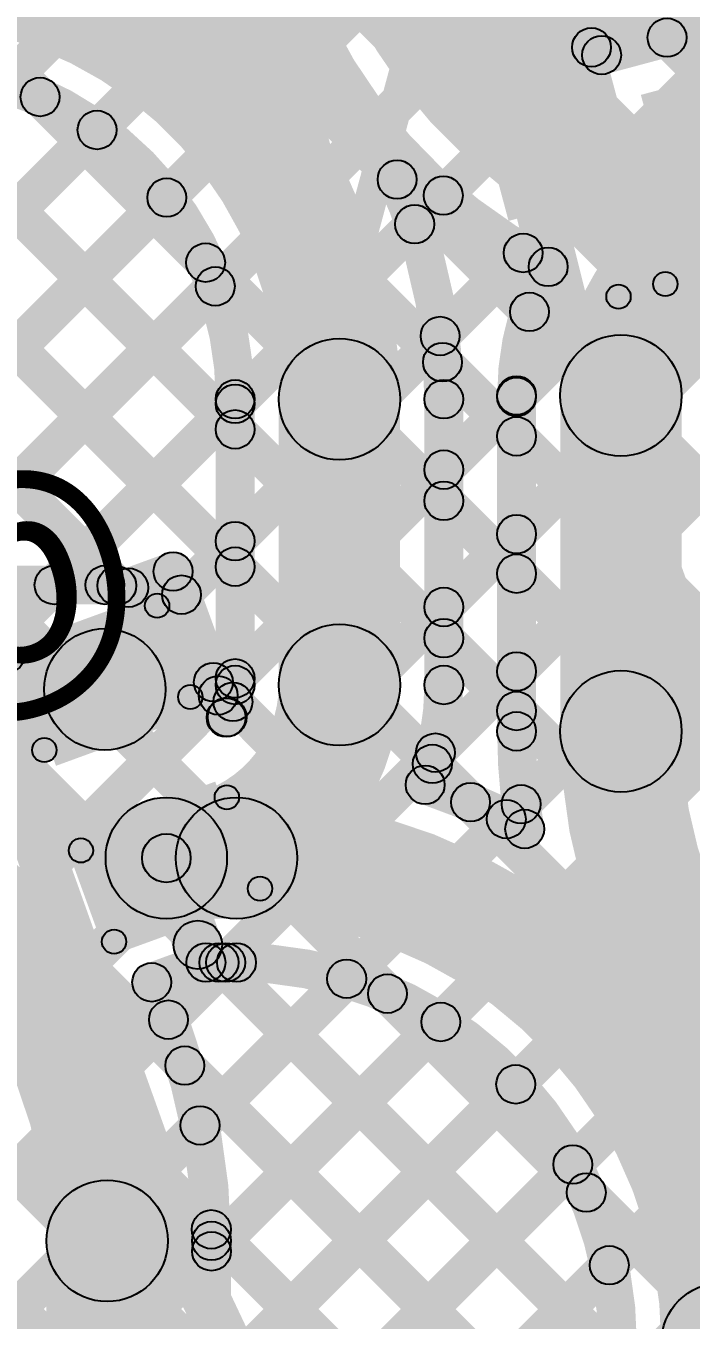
# Model space of a CAD drawing. Header units: millimetres. Extents: x -2.17 to 2.17, y -2.17 to 2.17.
# Drawn here: x -1.5506 to -1.4135, y -0.6432 to -0.3766 of the extents above; entities that cross this region are included whole.
import ezdxf

# ---------------------------------------------------------------- set-up
doc = ezdxf.new("R2010")
doc.units = ezdxf.units.MM
doc.header["$MEASUREMENT"] = 0
for name, color, linetype in [('BottomLayer', 5, 'Continuous'), ('BottomOverlay', 54, 'Continuous'), ('Mechanical2', 216, 'Continuous'), ('TopLayer', 1, 'Continuous'), ('TopOverlay', 2, 'Continuous'), ('TopPaste', 8, 'Continuous'), ('TopSolder', 216, 'Continuous')]:
    doc.layers.add(name, color=color, linetype=linetype)

# ---------------------------------------------------------------- blocks, each defined once
blk = doc.blocks.new('WS2812B_M____177')
at = {"layer": 'TopLayer'}
for points in [[(-0.09409, 0.05079), (-0.03504, 0.05079), (-0.03504, 0.01142), (-0.09409, 0.01142)], [(0.03504, 0.05079), (0.09409, 0.05079), (0.09409, 0.01142), (0.03504, 0.01142)], [(-0.09409, -0.01142), (-0.03504, -0.01142), (-0.03504, -0.05079), (-0.09409, -0.05079)], [(0.03504, -0.01142), (0.09409, -0.01142), (0.09409, -0.05079), (0.03504, -0.05079)]]:
    blk.add_hatch(color=1, dxfattribs=at).paths.add_polyline_path(points)
at = {"layer": 'TopOverlay'}
h = blk.add_hatch(color=2, dxfattribs=at)
edge = h.paths.add_edge_path()
edge.add_arc((-0.07, 0.07), 0.0025, 0, 360)
h = blk.add_hatch(color=2, dxfattribs=at)
edge = h.paths.add_edge_path()
edge.add_arc((-0.07, 0.07), 0.0025, 0, 360)
for points in [[(-0.07, 0.0675), (-0.07, 0.0725), (0.07, 0.0725), (0.07, 0.0675)], [(-0.0675, 0.06), (-0.0725, 0.06), (-0.0725, 0.07), (-0.0675, 0.07)], [(0.0725, 0.06), (0.0675, 0.06), (0.0675, 0.07), (0.0725, 0.07)], [(-0.0675, -0.07), (-0.0725, -0.07), (-0.0725, -0.06), (-0.0675, -0.06)], [(0.0725, -0.07), (0.0675, -0.07), (0.0675, -0.06), (0.0725, -0.06)], [(-0.07, -0.0725), (-0.07, -0.0675), (0.07, -0.0675), (0.07, -0.0725)]]:
    blk.add_hatch(color=2, dxfattribs=at).paths.add_polyline_path(points)
h = blk.add_hatch(color=2, dxfattribs=at)
edge = h.paths.add_edge_path()
edge.add_arc((0.07, 0.07), 0.0025, 0, 360)
h = blk.add_hatch(color=2, dxfattribs=at)
edge = h.paths.add_edge_path()
edge.add_arc((0.07, 0.07), 0.0025, 0, 360)
h = blk.add_hatch(color=2, dxfattribs=at)
edge = h.paths.add_edge_path()
edge.add_arc((-0.091, 0.061), 0.0025, 0, 360)
h = blk.add_hatch(color=2, dxfattribs=at)
edge = h.paths.add_edge_path()
edge.add_arc((-0.085, 0.061), 0.0025, 0, 360)
h = blk.add_hatch(color=2, dxfattribs=at)
edge = h.paths.add_edge_path()
edge.add_arc((-0.07, 0.06), 0.0025, 0, 360)
h = blk.add_hatch(color=2, dxfattribs=at)
edge = h.paths.add_edge_path()
edge.add_arc((0.07, 0.06), 0.0025, 0, 360)
h = blk.add_hatch(color=2, dxfattribs=at)
edge = h.paths.add_edge_path()
edge.add_arc((-0.07, -0.06), 0.0025, 0, 360)
h = blk.add_hatch(color=2, dxfattribs=at)
edge = h.paths.add_edge_path()
edge.add_arc((0.07, -0.06), 0.0025, 0, 360)
h = blk.add_hatch(color=2, dxfattribs=at)
edge = h.paths.add_edge_path()
edge.add_arc((-0.07, -0.07), 0.0025, 0, 360)
h = blk.add_hatch(color=2, dxfattribs=at)
edge = h.paths.add_edge_path()
edge.add_arc((-0.07, -0.07), 0.0025, 0, 360)
h = blk.add_hatch(color=2, dxfattribs=at)
edge = h.paths.add_edge_path()
edge.add_arc((0.07, -0.07), 0.0025, 0, 360)
h = blk.add_hatch(color=2, dxfattribs=at)
edge = h.paths.add_edge_path()
edge.add_arc((0.07, -0.07), 0.0025, 0, 360)
at = {"layer": 'TopPaste'}
for points in [[(-0.09409, 0.05079), (-0.03504, 0.05079), (-0.03504, 0.01142), (-0.09409, 0.01142)], [(0.03504, 0.05079), (0.09409, 0.05079), (0.09409, 0.01142), (0.03504, 0.01142)], [(-0.09409, -0.01142), (-0.03504, -0.01142), (-0.03504, -0.05079), (-0.09409, -0.05079)], [(0.03504, -0.01142), (0.09409, -0.01142), (0.09409, -0.05079), (0.03504, -0.05079)]]:
    blk.add_hatch(color=8, dxfattribs=at).paths.add_polyline_path(points)
at = {"layer": 'TopSolder'}
for points in [[(-0.09809, 0.05479), (-0.03104, 0.05479), (-0.03104, 0.00742), (-0.09809, 0.00742)], [(0.03104, 0.05479), (0.09809, 0.05479), (0.09809, 0.00742), (0.03104, 0.00742)], [(-0.09809, -0.00742), (-0.03104, -0.00742), (-0.03104, -0.05479), (-0.09809, -0.05479)], [(0.03104, -0.00742), (0.09809, -0.00742), (0.09809, -0.05479), (0.03104, -0.05479)]]:
    blk.add_hatch(color=216, dxfattribs=at).paths.add_polyline_path(points)
at = {"layer": 'TopOverlay', "const_width": 0.005}
blk.add_lwpolyline([(-0.085, 0.061, 1), (-0.091, 0.061, 1)], format="xyb", close=True, dxfattribs=at)
at = {"layer": 'TopOverlay'}
for centre in [(-0.07, 0.07), (-0.07, 0.07), (0.07, 0.07), (0.07, 0.07), (-0.091, 0.061), (-0.085, 0.061), (-0.07, 0.06), (0.07, 0.06), (-0.07, -0.06), (0.07, -0.06), (-0.07, -0.07), (-0.07, -0.07), (0.07, -0.07), (0.07, -0.07)]:
    blk.add_circle(centre, 0.0025, dxfattribs=at)
blk = doc.blocks.new('WS2812B_M____178')
at = {"layer": 'TopLayer'}
for points in [[(-0.09409, 0.05079), (-0.03504, 0.05079), (-0.03504, 0.01142), (-0.09409, 0.01142)], [(0.03504, 0.05079), (0.09409, 0.05079), (0.09409, 0.01142), (0.03504, 0.01142)], [(-0.09409, -0.01142), (-0.03504, -0.01142), (-0.03504, -0.05079), (-0.09409, -0.05079)], [(0.03504, -0.01142), (0.09409, -0.01142), (0.09409, -0.05079), (0.03504, -0.05079)]]:
    blk.add_hatch(color=1, dxfattribs=at).paths.add_polyline_path(points)
at = {"layer": 'TopOverlay'}
h = blk.add_hatch(color=2, dxfattribs=at)
edge = h.paths.add_edge_path()
edge.add_arc((-0.07, 0.07), 0.0025, 0, 360)
h = blk.add_hatch(color=2, dxfattribs=at)
edge = h.paths.add_edge_path()
edge.add_arc((-0.07, 0.07), 0.0025, 0, 360)
for points in [[(-0.07, 0.0675), (-0.07, 0.0725), (0.07, 0.0725), (0.07, 0.0675)], [(-0.0675, 0.06), (-0.0725, 0.06), (-0.0725, 0.07), (-0.0675, 0.07)], [(0.0725, 0.06), (0.0675, 0.06), (0.0675, 0.07), (0.0725, 0.07)], [(-0.0675, -0.07), (-0.0725, -0.07), (-0.0725, -0.06), (-0.0675, -0.06)], [(0.0725, -0.07), (0.0675, -0.07), (0.0675, -0.06), (0.0725, -0.06)], [(-0.07, -0.0725), (-0.07, -0.0675), (0.07, -0.0675), (0.07, -0.0725)]]:
    blk.add_hatch(color=2, dxfattribs=at).paths.add_polyline_path(points)
h = blk.add_hatch(color=2, dxfattribs=at)
edge = h.paths.add_edge_path()
edge.add_arc((0.07, 0.07), 0.0025, 0, 360)
h = blk.add_hatch(color=2, dxfattribs=at)
edge = h.paths.add_edge_path()
edge.add_arc((0.07, 0.07), 0.0025, 0, 360)
h = blk.add_hatch(color=2, dxfattribs=at)
edge = h.paths.add_edge_path()
edge.add_arc((-0.091, 0.061), 0.0025, 0, 360)
h = blk.add_hatch(color=2, dxfattribs=at)
edge = h.paths.add_edge_path()
edge.add_arc((-0.085, 0.061), 0.0025, 0, 360)
h = blk.add_hatch(color=2, dxfattribs=at)
edge = h.paths.add_edge_path()
edge.add_arc((-0.07, 0.06), 0.0025, 0, 360)
h = blk.add_hatch(color=2, dxfattribs=at)
edge = h.paths.add_edge_path()
edge.add_arc((0.07, 0.06), 0.0025, 0, 360)
h = blk.add_hatch(color=2, dxfattribs=at)
edge = h.paths.add_edge_path()
edge.add_arc((-0.07, -0.06), 0.0025, 0, 360)
h = blk.add_hatch(color=2, dxfattribs=at)
edge = h.paths.add_edge_path()
edge.add_arc((0.07, -0.06), 0.0025, 0, 360)
h = blk.add_hatch(color=2, dxfattribs=at)
edge = h.paths.add_edge_path()
edge.add_arc((-0.07, -0.07), 0.0025, 0, 360)
h = blk.add_hatch(color=2, dxfattribs=at)
edge = h.paths.add_edge_path()
edge.add_arc((-0.07, -0.07), 0.0025, 0, 360)
h = blk.add_hatch(color=2, dxfattribs=at)
edge = h.paths.add_edge_path()
edge.add_arc((0.07, -0.07), 0.0025, 0, 360)
h = blk.add_hatch(color=2, dxfattribs=at)
edge = h.paths.add_edge_path()
edge.add_arc((0.07, -0.07), 0.0025, 0, 360)
at = {"layer": 'TopPaste'}
for points in [[(-0.09409, 0.05079), (-0.03504, 0.05079), (-0.03504, 0.01142), (-0.09409, 0.01142)], [(0.03504, 0.05079), (0.09409, 0.05079), (0.09409, 0.01142), (0.03504, 0.01142)], [(-0.09409, -0.01142), (-0.03504, -0.01142), (-0.03504, -0.05079), (-0.09409, -0.05079)], [(0.03504, -0.01142), (0.09409, -0.01142), (0.09409, -0.05079), (0.03504, -0.05079)]]:
    blk.add_hatch(color=8, dxfattribs=at).paths.add_polyline_path(points)
at = {"layer": 'TopSolder'}
for points in [[(-0.09809, 0.05479), (-0.03104, 0.05479), (-0.03104, 0.00742), (-0.09809, 0.00742)], [(0.03104, 0.05479), (0.09809, 0.05479), (0.09809, 0.00742), (0.03104, 0.00742)], [(-0.09809, -0.00742), (-0.03104, -0.00742), (-0.03104, -0.05479), (-0.09809, -0.05479)], [(0.03104, -0.00742), (0.09809, -0.00742), (0.09809, -0.05479), (0.03104, -0.05479)]]:
    blk.add_hatch(color=216, dxfattribs=at).paths.add_polyline_path(points)
at = {"layer": 'TopOverlay', "const_width": 0.005}
blk.add_lwpolyline([(-0.085, 0.061, 1), (-0.091, 0.061, 1)], format="xyb", close=True, dxfattribs=at)
at = {"layer": 'TopOverlay'}
for centre in [(-0.07, 0.07), (-0.07, 0.07), (0.07, 0.07), (0.07, 0.07), (-0.091, 0.061), (-0.085, 0.061), (-0.07, 0.06), (0.07, 0.06), (-0.07, -0.06), (0.07, -0.06), (-0.07, -0.07), (-0.07, -0.07), (0.07, -0.07), (0.07, -0.07)]:
    blk.add_circle(centre, 0.0025, dxfattribs=at)
blk = doc.blocks.new('C__0402_304')
at = {"layer": 'TopLayer'}
for points in [[(-0.0275, -0.0125), (-0.0275, 0.0125), (-0.0095, 0.0125), (-0.0095, -0.0125)], [(0.0095, -0.0125), (0.0095, 0.0125), (0.0275, 0.0125), (0.0275, -0.0125)]]:
    blk.add_hatch(color=1, dxfattribs=at).paths.add_polyline_path(points)
at = {"layer": 'TopOverlay'}
h = blk.add_hatch(color=2, dxfattribs=at)
edge = h.paths.add_edge_path()
edge.add_arc((-0.031, 0.016), 0.0025, 0, 360)
h = blk.add_hatch(color=2, dxfattribs=at)
edge = h.paths.add_edge_path()
edge.add_arc((-0.031, 0.016), 0.0025, 0, 360)
for points in [[(-0.0335, 0.016), (-0.0285, 0.016), (-0.0285, -0.016), (-0.0335, -0.016)], [(-0.011, 0.0185), (-0.011, 0.0135), (-0.031, 0.0135), (-0.031, 0.0185)], [(0.031, 0.0185), (0.031, 0.0135), (0.011, 0.0135), (0.011, 0.0185)], [(0.0285, 0.016), (0.0335, 0.016), (0.0335, -0.016), (0.0285, -0.016)], [(-0.011, -0.0135), (-0.011, -0.0185), (-0.031, -0.0185), (-0.031, -0.0135)], [(0.031, -0.0135), (0.031, -0.0185), (0.011, -0.0185), (0.011, -0.0135)]]:
    blk.add_hatch(color=2, dxfattribs=at).paths.add_polyline_path(points)
h = blk.add_hatch(color=2, dxfattribs=at)
edge = h.paths.add_edge_path()
edge.add_arc((-0.011, 0.016), 0.0025, 0, 360)
h = blk.add_hatch(color=2, dxfattribs=at)
edge = h.paths.add_edge_path()
edge.add_arc((0.011, 0.016), 0.0025, 0, 360)
h = blk.add_hatch(color=2, dxfattribs=at)
edge = h.paths.add_edge_path()
edge.add_arc((0.031, 0.016), 0.0025, 0, 360)
h = blk.add_hatch(color=2, dxfattribs=at)
edge = h.paths.add_edge_path()
edge.add_arc((0.031, 0.016), 0.0025, 0, 360)
h = blk.add_hatch(color=2, dxfattribs=at)
edge = h.paths.add_edge_path()
edge.add_arc((-0.031, -0.016), 0.0025, 0, 360)
h = blk.add_hatch(color=2, dxfattribs=at)
edge = h.paths.add_edge_path()
edge.add_arc((-0.031, -0.016), 0.0025, 0, 360)
h = blk.add_hatch(color=2, dxfattribs=at)
edge = h.paths.add_edge_path()
edge.add_arc((-0.011, -0.016), 0.0025, 0, 360)
h = blk.add_hatch(color=2, dxfattribs=at)
edge = h.paths.add_edge_path()
edge.add_arc((0.011, -0.016), 0.0025, 0, 360)
h = blk.add_hatch(color=2, dxfattribs=at)
edge = h.paths.add_edge_path()
edge.add_arc((0.031, -0.016), 0.0025, 0, 360)
h = blk.add_hatch(color=2, dxfattribs=at)
edge = h.paths.add_edge_path()
edge.add_arc((0.031, -0.016), 0.0025, 0, 360)
at = {"layer": 'TopPaste'}
for points in [[(-0.0275, -0.0125), (-0.0275, 0.0125), (-0.0095, 0.0125), (-0.0095, -0.0125)], [(0.0095, -0.0125), (0.0095, 0.0125), (0.0275, 0.0125), (0.0275, -0.0125)]]:
    blk.add_hatch(color=8, dxfattribs=at).paths.add_polyline_path(points)
at = {"layer": 'TopSolder'}
for points in [[(-0.02986, -0.01486), (-0.02986, 0.01486), (-0.00714, 0.01486), (-0.00714, -0.01486)], [(0.00714, -0.01486), (0.00714, 0.01486), (0.02986, 0.01486), (0.02986, -0.01486)]]:
    blk.add_hatch(color=216, dxfattribs=at).paths.add_polyline_path(points)
at = {"layer": 'TopOverlay'}
for centre in [(-0.031, 0.016), (-0.031, 0.016), (-0.011, 0.016), (0.011, 0.016), (0.031, 0.016), (0.031, 0.016), (-0.031, -0.016), (-0.031, -0.016), (-0.011, -0.016), (0.011, -0.016), (0.031, -0.016), (0.031, -0.016)]:
    blk.add_circle(centre, 0.0025, dxfattribs=at)

msp = doc.modelspace()

# ---------------------------------------------------------------- hatches: boundary and pattern name
at = {"layer": 'BottomLayer'}
for points in [[(-1.91278, -0.28633), (-1.90712, -0.28067), (-1.24567, -0.94212), (-1.25133, -0.94778)], [(-1.90164, -0.74107), (-1.9073, -0.73542), (-1.45255, -0.28067), (-1.44689, -0.28633)], [(-1.89435, -0.76207), (-1.90001, -0.75641), (-1.42427, -0.28067), (-1.41861, -0.28633)], [(-1.88707, -0.78307), (-1.89272, -0.77741), (-1.39598, -0.28067), (-1.39033, -0.28633)], [(-1.87978, -0.80406), (-1.88544, -0.79841), (-1.3677, -0.28067), (-1.36204, -0.28633)], [(-1.88449, -0.28633), (-1.87884, -0.28067), (-1.24567, -0.91384), (-1.25133, -0.91949)], [(-1.87216, -0.82473), (-1.87781, -0.81907), (-1.33941, -0.28067), (-1.33376, -0.28633)], [(-1.8624, -0.84326), (-1.86806, -0.8376), (-1.31113, -0.28067), (-1.30547, -0.28633)], [(-1.85265, -0.86179), (-1.85831, -0.85613), (-1.28285, -0.28067), (-1.27719, -0.28633)], [(-1.85621, -0.28633), (-1.85055, -0.28067), (-1.24567, -0.88555), (-1.25133, -0.89121)], [(-1.8429, -0.88032), (-1.84856, -0.87467), (-1.25456, -0.28067), (-1.2489, -0.28633)], [(-1.83315, -0.89886), (-1.8388, -0.8932), (-1.22628, -0.28067), (-1.22062, -0.28633)], [(-1.8234, -0.91739), (-1.82905, -0.91173), (-1.19799, -0.28067), (-1.19234, -0.28633)], [(-1.82793, -0.28633), (-1.82227, -0.28067), (-1.24567, -0.85727), (-1.25133, -0.86293)], [(-1.79964, -0.28633), (-1.79398, -0.28067), (-1.24567, -0.82898), (-1.25133, -0.83464)], [(-1.77136, -0.28633), (-1.7657, -0.28067), (-1.24567, -0.8007), (-1.25133, -0.80636)], [(-1.74307, -0.28633), (-1.73742, -0.28067), (-1.24567, -0.77242), (-1.25133, -0.77807)], [(-1.71479, -0.28633), (-1.70913, -0.28067), (-1.24567, -0.74413), (-1.25133, -0.74979)], [(-1.6865, -0.28633), (-1.68085, -0.28067), (-1.24567, -0.71585), (-1.25133, -0.7215)], [(-1.65822, -0.28633), (-1.65256, -0.28067), (-1.24567, -0.68756), (-1.25133, -0.69322)], [(-1.62994, -0.28633), (-1.62428, -0.28067), (-1.24567, -0.65928), (-1.25133, -0.66494)], [(-1.60165, -0.28633), (-1.59599, -0.28067), (-1.24567, -0.63099), (-1.25133, -0.63665)], [(-1.57337, -0.28633), (-1.56771, -0.28067), (-1.24567, -0.60271), (-1.25133, -0.60837)], [(-1.54508, -0.28633), (-1.53943, -0.28067), (-1.24567, -0.57443), (-1.25133, -0.58008)], [(-1.5168, -0.28633), (-1.51114, -0.28067), (-1.24567, -0.54614), (-1.25133, -0.5518)], [(-1.81364, -0.93592), (-1.8193, -0.93026), (-1.24922, -0.36018), (-1.24356, -0.36584)], [(-1.80389, -0.95445), (-1.80955, -0.94879), (-1.25133, -0.39058), (-1.24567, -0.39623)], [(-1.79414, -0.97298), (-1.79979, -0.96733), (-1.25133, -0.41886), (-1.24567, -0.42452)], [(-1.78439, -0.99151), (-1.79004, -0.98586), (-1.25133, -0.44714), (-1.24567, -0.4528)], [(-1.77463, -1.01005), (-1.78029, -1.00439), (-1.25133, -0.47543), (-1.24567, -0.48109)]]:
    msp.add_hatch(color=5, dxfattribs=at).paths.add_polyline_path(points)
at = {"layer": 'TopLayer'}
for points in [[(-1.43124, -0.38381), (-1.4369, -0.37816), (-1.37328, -0.31453), (-1.36762, -0.32019)], [(-1.46151, -0.34161), (-1.45586, -0.33595), (-1.41567, -0.37615), (-1.42132, -0.3818)], [(-1.43093, -0.38645), (-1.433, -0.37872), (-1.3721, -0.3624), (-1.37002, -0.37013)], [(-1.58199, -0.39084), (-1.57634, -0.38518), (-1.50467, -0.45685), (-1.51033, -0.4625)], [(-1.55052, -0.39403), (-1.54486, -0.38838), (-1.51074, -0.42249), (-1.5164, -0.42815)], [(-1.57467, -0.44239), (-1.58033, -0.43673), (-1.53876, -0.39517), (-1.53311, -0.40082)], [(-1.47695, -0.41103), (-1.47129, -0.40537), (-1.44402, -0.43265), (-1.44967, -0.43831)], [(-1.57467, -0.47067), (-1.58033, -0.46502), (-1.52441, -0.4091), (-1.51875, -0.41475)], [(-1.46767, -0.42024), (-1.47333, -0.41459), (-1.46743, -0.40868), (-1.46177, -0.41434)], [(-1.58053, -0.42058), (-1.57488, -0.41493), (-1.50467, -0.48513), (-1.51033, -0.49079)], [(-1.46243, -0.44329), (-1.46809, -0.43763), (-1.45097, -0.42051), (-1.44532, -0.42617)], [(-1.57027, -0.49455), (-1.57593, -0.4889), (-1.51441, -0.42738), (-1.50875, -0.43304)], [(-1.58033, -0.44907), (-1.57467, -0.44342), (-1.52905, -0.48904), (-1.53471, -0.49469)], [(-1.46759, -0.44867), (-1.46193, -0.44302), (-1.44667, -0.45828), (-1.45233, -0.46394)], [(-1.46167, -0.47081), (-1.46733, -0.46515), (-1.45233, -0.45015), (-1.44667, -0.45581)], [(-1.54198, -0.49455), (-1.54764, -0.4889), (-1.51033, -0.45159), (-1.50467, -0.45724)], [(-1.4455, -0.52188), (-1.4535, -0.52188), (-1.4535, -0.4527), (-1.4455, -0.4527)], [(-1.4155, -0.52188), (-1.4405, -0.52188), (-1.4405, -0.4527), (-1.4155, -0.4527)], [(-1.5035, -0.51232), (-1.5115, -0.51232), (-1.5115, -0.45347), (-1.5035, -0.45347)], [(-1.4735, -0.51232), (-1.4985, -0.51232), (-1.4985, -0.45347), (-1.4735, -0.45347)], [(-1.4605, -0.51232), (-1.4685, -0.51232), (-1.4685, -0.45347), (-1.4605, -0.45347)], [(-1.46733, -0.47722), (-1.46167, -0.47156), (-1.44667, -0.48656), (-1.45233, -0.49222)], [(-1.51571, -0.49657), (-1.52137, -0.49091), (-1.51033, -0.47987), (-1.50467, -0.48553)], [(-1.46167, -0.4991), (-1.46733, -0.49344), (-1.45233, -0.47844), (-1.44667, -0.4841)], [(-1.52807, -0.49605), (-1.5308, -0.48853), (-1.52165, -0.4852), (-1.51891, -0.49272)], [(-1.57885, -0.49573), (-1.57885, -0.48773), (-1.53433, -0.48773), (-1.53433, -0.49573)], [(-1.52404, -0.49033), (-1.51652, -0.48759), (-1.50558, -0.51766), (-1.51309, -0.5204)], [(-1.61401, -0.52573), (-1.61401, -0.50073), (-1.53433, -0.50073), (-1.53433, -0.52573)], [(-1.46733, -0.5055), (-1.46167, -0.49985), (-1.44667, -0.51485), (-1.45233, -0.5205)], [(-1.51481, -0.51459), (-1.50915, -0.50894), (-1.50511, -0.51298), (-1.51076, -0.51864)], [(-1.50816, -0.5173), (-1.51382, -0.51165), (-1.51033, -0.50815), (-1.50467, -0.51381)], [(-1.4634, -0.52911), (-1.46906, -0.52345), (-1.45233, -0.50672), (-1.44667, -0.51238)], [(-1.46969, -0.53142), (-1.46404, -0.52577), (-1.45615, -0.53365), (-1.46181, -0.5393)], [(-1.52167, -0.56049), (-1.52167, -0.53549), (-1.50721, -0.53549), (-1.50721, -0.56049)], [(-1.44879, -0.54279), (-1.45445, -0.53713), (-1.4514, -0.53407), (-1.44574, -0.53973)], [(-1.52637, -0.5497), (-1.51697, -0.54628), (-1.51048, -0.56414), (-1.51987, -0.56756)], [(-1.52331, -0.57732), (-1.52605, -0.56981), (-1.51486, -0.56574), (-1.51213, -0.57325)], [(-1.51841, -0.58412), (-1.52407, -0.57846), (-1.51227, -0.56667), (-1.50662, -0.57232)], [(-1.51365, -0.57232), (-1.50799, -0.56667), (-1.42588, -0.64877), (-1.43154, -0.65443)], [(-1.5135, -0.57349), (-1.5135, -0.56549), (-1.50721, -0.56549), (-1.50721, -0.57349)], [(-1.5119, -0.60589), (-1.51755, -0.60023), (-1.48734, -0.57002), (-1.48168, -0.57568)], [(-1.47894, -0.57875), (-1.47328, -0.57309), (-1.43231, -0.61406), (-1.43796, -0.61972)], [(-1.50955, -0.63182), (-1.5152, -0.62617), (-1.46794, -0.57891), (-1.46229, -0.58456)], [(-1.52069, -0.59356), (-1.51504, -0.5879), (-1.42588, -0.67706), (-1.43154, -0.68271)], [(-1.50955, -0.66011), (-1.5152, -0.65445), (-1.45251, -0.59176), (-1.44685, -0.59741)], [(-1.50955, -0.68839), (-1.5152, -0.68273), (-1.44075, -0.60828), (-1.43509, -0.61393)], [(-1.51523, -0.62731), (-1.50957, -0.62166), (-1.43434, -0.69688), (-1.44, -0.70254)], [(-1.52137, -0.69456), (-1.54637, -0.69456), (-1.54637, -0.62685), (-1.52137, -0.62685)], [(-1.50837, -0.69456), (-1.51637, -0.69456), (-1.51637, -0.62685), (-1.50837, -0.62685)], [(-1.49933, -0.70646), (-1.50498, -0.7008), (-1.43322, -0.62903), (-1.42756, -0.63469)]]:
    msp.add_hatch(color=1, dxfattribs=at).paths.add_polyline_path(points)
h = msp.add_hatch(color=1, dxfattribs=at)
edge = h.paths.add_edge_path()
edge.add_arc((-1.41849, -0.37897), 0.004, 0, 360)
h = msp.add_hatch(color=1, dxfattribs=at)
edge = h.paths.add_edge_path()
edge.add_arc((-1.43407, -0.38098), 0.004, 0, 360)
h = msp.add_hatch(color=1, dxfattribs=at)
edge = h.paths.add_edge_path()
edge.add_arc((-1.43197, -0.38258), 0.004, 0, 360)
h = msp.add_hatch(color=1, dxfattribs=at)
edge = h.paths.add_edge_path()
edge.add_arc((-1.43197, -0.38258), 0.004, 0, 360)
h = msp.add_hatch(color=1, dxfattribs=at)
edge = h.paths.add_edge_path()
edge.add_arc((-1.54769, -0.3912), 0.004, 0, 360)
h = msp.add_hatch(color=1, dxfattribs=at)
edge = h.paths.add_edge_path()
edge.add_arc((-1.53594, -0.398), 0.004, 0, 360)
h = msp.add_hatch(color=1, dxfattribs=at)
edge = h.paths.add_edge_path()
edge.add_arc((-1.47412, -0.4082), 0.004, 0, 360)
h = msp.add_hatch(color=1, dxfattribs=at)
edge = h.paths.add_edge_path()
edge.add_arc((-1.4646, -0.41151), 0.004, 0, 360)
h = msp.add_hatch(color=1, dxfattribs=at)
edge = h.paths.add_edge_path()
edge.add_arc((-1.52158, -0.41193), 0.004, 0, 360)
h = msp.add_hatch(color=1, dxfattribs=at)
edge = h.paths.add_edge_path()
edge.add_arc((-1.4705, -0.41741), 0.004, 0, 360)
h = msp.add_hatch(color=1, dxfattribs=at)
edge = h.paths.add_edge_path()
edge.add_arc((-1.44814, -0.42334), 0.004, 0, 360)
h = msp.add_hatch(color=1, dxfattribs=at)
edge = h.paths.add_edge_path()
edge.add_arc((-1.51357, -0.42532), 0.004, 0, 360)
h = msp.add_hatch(color=1, dxfattribs=at)
edge = h.paths.add_edge_path()
edge.add_arc((-1.44298, -0.42619), 0.004, 0, 360)
h = msp.add_hatch(color=1, dxfattribs=at)
edge = h.paths.add_edge_path()
edge.add_arc((-1.44298, -0.42619), 0.004, 0, 360)
h = msp.add_hatch(color=1, dxfattribs=at)
edge = h.paths.add_edge_path()
edge.add_arc((-1.51158, -0.43021), 0.004, 0, 360)
h = msp.add_hatch(color=1, dxfattribs=at)
edge = h.paths.add_edge_path()
edge.add_arc((-1.44685, -0.43548), 0.004, 0, 360)
h = msp.add_hatch(color=1, dxfattribs=at)
edge = h.paths.add_edge_path()
edge.add_arc((-1.46526, -0.44046), 0.004, 0, 360)
h = msp.add_hatch(color=1, dxfattribs=at)
edge = h.paths.add_edge_path()
edge.add_arc((-1.486, -0.45347), 0.0125, 0, 360)
h = msp.add_hatch(color=1, dxfattribs=at)
edge = h.paths.add_edge_path()
edge.add_arc((-1.486, -0.45347), 0.0125, 0, 360)
h = msp.add_hatch(color=1, dxfattribs=at)
edge = h.paths.add_edge_path()
edge.add_arc((-1.46476, -0.44584), 0.004, 0, 360)
h = msp.add_hatch(color=1, dxfattribs=at)
edge = h.paths.add_edge_path()
edge.add_arc((-1.428, -0.4527), 0.0125, 0, 360)
h = msp.add_hatch(color=1, dxfattribs=at)
edge = h.paths.add_edge_path()
edge.add_arc((-1.428, -0.4527), 0.0125, 0, 360)
h = msp.add_hatch(color=1, dxfattribs=at)
edge = h.paths.add_edge_path()
edge.add_arc((-1.5075, -0.45347), 0.004, 0, 360)
h = msp.add_hatch(color=1, dxfattribs=at)
edge = h.paths.add_edge_path()
edge.add_arc((-1.5075, -0.45347), 0.004, 0, 360)
h = msp.add_hatch(color=1, dxfattribs=at)
edge = h.paths.add_edge_path()
edge.add_arc((-1.5075, -0.45441), 0.004, 0, 360)
h = msp.add_hatch(color=1, dxfattribs=at)
edge = h.paths.add_edge_path()
edge.add_arc((-1.4645, -0.45347), 0.004, 0, 360)
h = msp.add_hatch(color=1, dxfattribs=at)
edge = h.paths.add_edge_path()
edge.add_arc((-1.4645, -0.45347), 0.004, 0, 360)
h = msp.add_hatch(color=1, dxfattribs=at)
edge = h.paths.add_edge_path()
edge.add_arc((-1.4495, -0.4527), 0.004, 0, 360)
h = msp.add_hatch(color=1, dxfattribs=at)
edge = h.paths.add_edge_path()
edge.add_arc((-1.4495, -0.4527), 0.004, 0, 360)
h = msp.add_hatch(color=1, dxfattribs=at)
edge = h.paths.add_edge_path()
edge.add_arc((-1.4495, -0.45298), 0.004, 0, 360)
h = msp.add_hatch(color=1, dxfattribs=at)
edge = h.paths.add_edge_path()
edge.add_arc((-1.5075, -0.45968), 0.004, 0, 360)
h = msp.add_hatch(color=1, dxfattribs=at)
edge = h.paths.add_edge_path()
edge.add_arc((-1.4495, -0.46111), 0.004, 0, 360)
h = msp.add_hatch(color=1, dxfattribs=at)
edge = h.paths.add_edge_path()
edge.add_arc((-1.4645, -0.46798), 0.004, 0, 360)
h = msp.add_hatch(color=1, dxfattribs=at)
edge = h.paths.add_edge_path()
edge.add_arc((-1.4645, -0.47439), 0.004, 0, 360)
h = msp.add_hatch(color=1, dxfattribs=at)
edge = h.paths.add_edge_path()
edge.add_arc((-1.5075, -0.4827), 0.004, 0, 360)
h = msp.add_hatch(color=1, dxfattribs=at)
edge = h.paths.add_edge_path()
edge.add_arc((-1.4495, -0.48127), 0.004, 0, 360)
h = msp.add_hatch(color=1, dxfattribs=at)
edge = h.paths.add_edge_path()
edge.add_arc((-1.52028, -0.48896), 0.004, 0, 360)
h = msp.add_hatch(color=1, dxfattribs=at)
edge = h.paths.add_edge_path()
edge.add_arc((-1.52028, -0.48896), 0.004, 0, 360)
h = msp.add_hatch(color=1, dxfattribs=at)
edge = h.paths.add_edge_path()
edge.add_arc((-1.5075, -0.48796), 0.004, 0, 360)
h = msp.add_hatch(color=1, dxfattribs=at)
edge = h.paths.add_edge_path()
edge.add_arc((-1.54481, -0.49173), 0.004, 0, 360)
h = msp.add_hatch(color=1, dxfattribs=at)
edge = h.paths.add_edge_path()
edge.add_arc((-1.53433, -0.49173), 0.004, 0, 360)
h = msp.add_hatch(color=1, dxfattribs=at)
edge = h.paths.add_edge_path()
edge.add_arc((-1.53433, -0.49173), 0.004, 0, 360)
h = msp.add_hatch(color=1, dxfattribs=at)
edge = h.paths.add_edge_path()
edge.add_arc((-1.53188, -0.49187), 0.004, 0, 360)
h = msp.add_hatch(color=1, dxfattribs=at)
edge = h.paths.add_edge_path()
edge.add_arc((-1.4495, -0.48939), 0.004, 0, 360)
h = msp.add_hatch(color=1, dxfattribs=at)
edge = h.paths.add_edge_path()
edge.add_arc((-1.52943, -0.49229), 0.004, 0, 360)
h = msp.add_hatch(color=1, dxfattribs=at)
edge = h.paths.add_edge_path()
edge.add_arc((-1.52943, -0.49229), 0.004, 0, 360)
h = msp.add_hatch(color=1, dxfattribs=at)
edge = h.paths.add_edge_path()
edge.add_arc((-1.51854, -0.49374), 0.004, 0, 360)
h = msp.add_hatch(color=1, dxfattribs=at)
edge = h.paths.add_edge_path()
edge.add_arc((-1.4645, -0.49627), 0.004, 0, 360)
h = msp.add_hatch(color=1, dxfattribs=at)
edge = h.paths.add_edge_path()
edge.add_arc((-1.53433, -0.51323), 0.0125, 0, 360)
h = msp.add_hatch(color=1, dxfattribs=at)
edge = h.paths.add_edge_path()
edge.add_arc((-1.486, -0.51232), 0.0125, 0, 360)
h = msp.add_hatch(color=1, dxfattribs=at)
edge = h.paths.add_edge_path()
edge.add_arc((-1.486, -0.51232), 0.0125, 0, 360)
h = msp.add_hatch(color=1, dxfattribs=at)
edge = h.paths.add_edge_path()
edge.add_arc((-1.4645, -0.50268), 0.004, 0, 360)
h = msp.add_hatch(color=1, dxfattribs=at)
edge = h.paths.add_edge_path()
edge.add_arc((-1.4495, -0.50955), 0.004, 0, 360)
h = msp.add_hatch(color=1, dxfattribs=at)
edge = h.paths.add_edge_path()
edge.add_arc((-1.51198, -0.51176), 0.004, 0, 360)
h = msp.add_hatch(color=1, dxfattribs=at)
edge = h.paths.add_edge_path()
edge.add_arc((-1.5075, -0.51098), 0.004, 0, 360)
h = msp.add_hatch(color=1, dxfattribs=at)
edge = h.paths.add_edge_path()
edge.add_arc((-1.5075, -0.51232), 0.004, 0, 360)
h = msp.add_hatch(color=1, dxfattribs=at)
edge = h.paths.add_edge_path()
edge.add_arc((-1.5075, -0.51232), 0.004, 0, 360)
h = msp.add_hatch(color=1, dxfattribs=at)
edge = h.paths.add_edge_path()
edge.add_arc((-1.4645, -0.51232), 0.004, 0, 360)
h = msp.add_hatch(color=1, dxfattribs=at)
edge = h.paths.add_edge_path()
edge.add_arc((-1.4645, -0.51232), 0.004, 0, 360)
h = msp.add_hatch(color=1, dxfattribs=at)
edge = h.paths.add_edge_path()
edge.add_arc((-1.51099, -0.51448), 0.004, 0, 360)
h = msp.add_hatch(color=1, dxfattribs=at)
edge = h.paths.add_edge_path()
edge.add_arc((-1.50794, -0.51581), 0.004, 0, 360)
h = msp.add_hatch(color=1, dxfattribs=at)
edge = h.paths.add_edge_path()
edge.add_arc((-1.428, -0.52188), 0.0125, 0, 360)
h = msp.add_hatch(color=1, dxfattribs=at)
edge = h.paths.add_edge_path()
edge.add_arc((-1.428, -0.52188), 0.0125, 0, 360)
h = msp.add_hatch(color=1, dxfattribs=at)
edge = h.paths.add_edge_path()
edge.add_arc((-1.4495, -0.51768), 0.004, 0, 360)
h = msp.add_hatch(color=1, dxfattribs=at)
edge = h.paths.add_edge_path()
edge.add_arc((-1.50934, -0.51903), 0.004, 0, 360)
h = msp.add_hatch(color=1, dxfattribs=at)
edge = h.paths.add_edge_path()
edge.add_arc((-1.50915, -0.51896), 0.004, 0, 360)
h = msp.add_hatch(color=1, dxfattribs=at)
edge = h.paths.add_edge_path()
edge.add_arc((-1.4495, -0.52188), 0.004, 0, 360)
h = msp.add_hatch(color=1, dxfattribs=at)
edge = h.paths.add_edge_path()
edge.add_arc((-1.4495, -0.52188), 0.004, 0, 360)
h = msp.add_hatch(color=1, dxfattribs=at)
edge = h.paths.add_edge_path()
edge.add_arc((-1.46623, -0.52628), 0.004, 0, 360)
h = msp.add_hatch(color=1, dxfattribs=at)
edge = h.paths.add_edge_path()
edge.add_arc((-1.46686, -0.52859), 0.004, 0, 360)
h = msp.add_hatch(color=1, dxfattribs=at)
edge = h.paths.add_edge_path()
edge.add_arc((-1.46833, -0.53289), 0.004, 0, 360)
h = msp.add_hatch(color=1, dxfattribs=at)
edge = h.paths.add_edge_path()
edge.add_arc((-1.46833, -0.53289), 0.004, 0, 360)
h = msp.add_hatch(color=1, dxfattribs=at)
edge = h.paths.add_edge_path()
edge.add_arc((-1.45898, -0.53648), 0.004, 0, 360)
h = msp.add_hatch(color=1, dxfattribs=at)
edge = h.paths.add_edge_path()
edge.add_arc((-1.44857, -0.5369), 0.004, 0, 360)
h = msp.add_hatch(color=1, dxfattribs=at)
edge = h.paths.add_edge_path()
edge.add_arc((-1.52167, -0.54799), 0.0125, 0, 360)
h = msp.add_hatch(color=1, dxfattribs=at)
edge = h.paths.add_edge_path()
edge.add_arc((-1.52167, -0.54799), 0.0125, 0, 360)
h = msp.add_hatch(color=1, dxfattribs=at)
edge = h.paths.add_edge_path()
edge.add_arc((-1.50721, -0.54799), 0.0125, 0, 360)
h = msp.add_hatch(color=1, dxfattribs=at)
edge = h.paths.add_edge_path()
edge.add_arc((-1.50721, -0.54799), 0.0125, 0, 360)
h = msp.add_hatch(color=1, dxfattribs=at)
edge = h.paths.add_edge_path()
edge.add_arc((-1.45162, -0.53996), 0.004, 0, 360)
h = msp.add_hatch(color=1, dxfattribs=at)
edge = h.paths.add_edge_path()
edge.add_arc((-1.44782, -0.542), 0.004, 0, 360)
h = msp.add_hatch(color=1, dxfattribs=at)
edge = h.paths.add_edge_path()
edge.add_arc((-1.44782, -0.542), 0.004, 0, 360)
h = msp.add_hatch(color=1, dxfattribs=at)
edge = h.paths.add_edge_path()
edge.add_arc((-1.52167, -0.54799), 0.005, 0, 360)
h = msp.add_hatch(color=1, dxfattribs=at)
edge = h.paths.add_edge_path()
edge.add_arc((-1.51517, -0.56585), 0.005, 0, 360)
h = msp.add_hatch(color=1, dxfattribs=at)
edge = h.paths.add_edge_path()
edge.add_arc((-1.5135, -0.56949), 0.004, 0, 360)
h = msp.add_hatch(color=1, dxfattribs=at)
edge = h.paths.add_edge_path()
edge.add_arc((-1.5135, -0.56949), 0.004, 0, 360)
h = msp.add_hatch(color=1, dxfattribs=at)
edge = h.paths.add_edge_path()
edge.add_arc((-1.51082, -0.56949), 0.004, 0, 360)
h = msp.add_hatch(color=1, dxfattribs=at)
edge = h.paths.add_edge_path()
edge.add_arc((-1.50944, -0.56949), 0.004, 0, 360)
h = msp.add_hatch(color=1, dxfattribs=at)
edge = h.paths.add_edge_path()
edge.add_arc((-1.50721, -0.56949), 0.004, 0, 360)
h = msp.add_hatch(color=1, dxfattribs=at)
edge = h.paths.add_edge_path()
edge.add_arc((-1.50721, -0.56949), 0.004, 0, 360)
h = msp.add_hatch(color=1, dxfattribs=at)
edge = h.paths.add_edge_path()
edge.add_arc((-1.52468, -0.57357), 0.004, 0, 360)
h = msp.add_hatch(color=1, dxfattribs=at)
edge = h.paths.add_edge_path()
edge.add_arc((-1.52468, -0.57357), 0.004, 0, 360)
h = msp.add_hatch(color=1, dxfattribs=at)
edge = h.paths.add_edge_path()
edge.add_arc((-1.48451, -0.57285), 0.004, 0, 360)
h = msp.add_hatch(color=1, dxfattribs=at)
edge = h.paths.add_edge_path()
edge.add_arc((-1.47611, -0.57592), 0.004, 0, 360)
h = msp.add_hatch(color=1, dxfattribs=at)
edge = h.paths.add_edge_path()
edge.add_arc((-1.52124, -0.58129), 0.004, 0, 360)
h = msp.add_hatch(color=1, dxfattribs=at)
edge = h.paths.add_edge_path()
edge.add_arc((-1.46512, -0.58174), 0.004, 0, 360)
h = msp.add_hatch(color=1, dxfattribs=at)
edge = h.paths.add_edge_path()
edge.add_arc((-1.51787, -0.59073), 0.004, 0, 360)
h = msp.add_hatch(color=1, dxfattribs=at)
edge = h.paths.add_edge_path()
edge.add_arc((-1.44968, -0.59459), 0.004, 0, 360)
h = msp.add_hatch(color=1, dxfattribs=at)
edge = h.paths.add_edge_path()
edge.add_arc((-1.51473, -0.60306), 0.004, 0, 360)
h = msp.add_hatch(color=1, dxfattribs=at)
edge = h.paths.add_edge_path()
edge.add_arc((-1.43792, -0.61111), 0.004, 0, 360)
h = msp.add_hatch(color=1, dxfattribs=at)
edge = h.paths.add_edge_path()
edge.add_arc((-1.43513, -0.61689), 0.004, 0, 360)
h = msp.add_hatch(color=1, dxfattribs=at)
edge = h.paths.add_edge_path()
edge.add_arc((-1.53387, -0.62685), 0.0125, 0, 360)
h = msp.add_hatch(color=1, dxfattribs=at)
edge = h.paths.add_edge_path()
edge.add_arc((-1.53387, -0.62685), 0.0125, 0, 360)
h = msp.add_hatch(color=1, dxfattribs=at)
edge = h.paths.add_edge_path()
edge.add_arc((-1.5124, -0.62448), 0.004, 0, 360)
h = msp.add_hatch(color=1, dxfattribs=at)
edge = h.paths.add_edge_path()
edge.add_arc((-1.51237, -0.62685), 0.004, 0, 360)
h = msp.add_hatch(color=1, dxfattribs=at)
edge = h.paths.add_edge_path()
edge.add_arc((-1.51237, -0.62685), 0.004, 0, 360)
h = msp.add_hatch(color=1, dxfattribs=at)
edge = h.paths.add_edge_path()
edge.add_arc((-1.51237, -0.62899), 0.004, 0, 360)
h = msp.add_hatch(color=1, dxfattribs=at)
edge = h.paths.add_edge_path()
edge.add_arc((-1.43039, -0.63186), 0.004, 0, 360)
h = msp.add_hatch(color=1, dxfattribs=at)
edge = h.paths.add_edge_path()
edge.add_arc((-1.40721, -0.64799), 0.0125, 0, 360)
h = msp.add_hatch(color=1, dxfattribs=at)
edge = h.paths.add_edge_path()
edge.add_arc((-1.40721, -0.64799), 0.0125, 0, 360)

# ---------------------------------------------------------------- linework, layer by layer
at = {"layer": 'Mechanical2', "const_width": 0.01}
for points in [[(2.16535, 0.001, 1), (-2.16535, 0.001, 1)], [(2.08135, -0.01, 1), (-2.04935, -0.01, 1)], [(1.84055, 0.001, 1), (-1.84055, 0.001, 1)], [(1.6437, 0.001, 1), (-1.6437, 0.001, 1)], [(1.50394, 0, 1), (-1.50394, 0, 1)]]:
    msp.add_lwpolyline(points, format="xyb", close=True, dxfattribs=at)
at = {"layer": 'TopLayer'}
for points, const_width in [([(-1.39233, -0.41703, -0.414214), (-1.481, -0.32836)], 0.025), ([(-1.44298, -0.42619, -0.280273), (-1.5025, -0.32836)], 0.008), ([(-1.43197, -0.38258, -0.239316), (-1.4595, -0.32836)], 0.008), ([(-1.57584, -0.36364, -0.414214), (-1.486, -0.45347)], 0.025), ([(-1.52504, -0.3544, -0.281354), (-1.4645, -0.45347)], 0.008), ([(-1.56845, -0.38554, -0.382846), (-1.5075, -0.45347)], 0.008), ([(-1.428, -0.4527, -0.414214), (-1.39233, -0.41703)], 0.025), ([(-1.4495, -0.4527, -0.121104), (-1.44298, -0.42619)], 0.008), ([(-1.53433, -0.49173, -0.057456), (-1.52943, -0.49229)], 0.008), ([(-1.486, -0.51232, -0.414214), (-1.52167, -0.54799)], 0.025), ([(-1.5075, -0.51232, -0.122489), (-1.50915, -0.51896)], 0.008), ([(-1.4645, -0.51232, -0.092237), (-1.46833, -0.53289)], 0.008), ([(-1.328, -0.62188, -0.414214), (-1.428, -0.52188)], 0.025), ([(-1.63387, -0.52685, -0.414214), (-1.53387, -0.62685)], 0.025), ([(-1.44782, -0.542, -0.041608), (-1.4495, -0.52188)], 0.008), ([(-1.46833, -0.53289, -0.046265), (-1.44782, -0.542)], 0.008), ([(-1.50721, -0.54799, -0.414214), (-1.40721, -0.64799)], 0.025), ([(-1.50721, -0.56949, -0.414214), (-1.42871, -0.64799)], 0.008), ([(-1.52468, -0.57357, -0.113979), (-1.51237, -0.62685)], 0.008)]:
    msp.add_lwpolyline(points, format="xyb", dxfattribs=dict(at, const_width=const_width))
for centre, radius in [((-1.41849, -0.37897), 0.004), ((-1.43407, -0.38098), 0.004), ((-1.43197, -0.38258), 0.004), ((-1.43197, -0.38258), 0.004), ((-1.54769, -0.3912), 0.004), ((-1.53594, -0.398), 0.004), ((-1.47412, -0.4082), 0.004), ((-1.4646, -0.41151), 0.004), ((-1.52158, -0.41193), 0.004), ((-1.4705, -0.41741), 0.004), ((-1.44814, -0.42334), 0.004), ((-1.51357, -0.42532), 0.004), ((-1.44298, -0.42619), 0.004), ((-1.44298, -0.42619), 0.004), ((-1.51158, -0.43021), 0.004), ((-1.44685, -0.43548), 0.004), ((-1.46526, -0.44046), 0.004), ((-1.486, -0.45347), 0.0125), ((-1.486, -0.45347), 0.0125), ((-1.46476, -0.44584), 0.004), ((-1.428, -0.4527), 0.0125), ((-1.428, -0.4527), 0.0125), ((-1.5075, -0.45347), 0.004), ((-1.5075, -0.45347), 0.004), ((-1.5075, -0.45441), 0.004), ((-1.4645, -0.45347), 0.004), ((-1.4645, -0.45347), 0.004), ((-1.4495, -0.4527), 0.004), ((-1.4495, -0.4527), 0.004), ((-1.4495, -0.45298), 0.004), ((-1.5075, -0.45968), 0.004), ((-1.4495, -0.46111), 0.004), ((-1.4645, -0.46798), 0.004), ((-1.4645, -0.47439), 0.004), ((-1.5075, -0.4827), 0.004), ((-1.4495, -0.48127), 0.004), ((-1.52028, -0.48896), 0.004), ((-1.52028, -0.48896), 0.004), ((-1.5075, -0.48796), 0.004), ((-1.54481, -0.49173), 0.004), ((-1.53433, -0.49173), 0.004), ((-1.53433, -0.49173), 0.004), ((-1.53188, -0.49187), 0.004), ((-1.4495, -0.48939), 0.004), ((-1.52943, -0.49229), 0.004), ((-1.52943, -0.49229), 0.004), ((-1.51854, -0.49374), 0.004), ((-1.4645, -0.49627), 0.004), ((-1.53433, -0.51323), 0.0125), ((-1.486, -0.51232), 0.0125), ((-1.486, -0.51232), 0.0125), ((-1.4645, -0.50268), 0.004), ((-1.4495, -0.50955), 0.004), ((-1.51198, -0.51176), 0.004), ((-1.5075, -0.51098), 0.004), ((-1.5075, -0.51232), 0.004), ((-1.5075, -0.51232), 0.004), ((-1.4645, -0.51232), 0.004), ((-1.4645, -0.51232), 0.004), ((-1.51099, -0.51448), 0.004), ((-1.50794, -0.51581), 0.004), ((-1.428, -0.52188), 0.0125), ((-1.428, -0.52188), 0.0125), ((-1.4495, -0.51768), 0.004), ((-1.50934, -0.51903), 0.004), ((-1.50915, -0.51896), 0.004), ((-1.4495, -0.52188), 0.004), ((-1.4495, -0.52188), 0.004), ((-1.46623, -0.52628), 0.004), ((-1.46686, -0.52859), 0.004), ((-1.46833, -0.53289), 0.004), ((-1.46833, -0.53289), 0.004), ((-1.45898, -0.53648), 0.004), ((-1.44857, -0.5369), 0.004), ((-1.52167, -0.54799), 0.0125), ((-1.52167, -0.54799), 0.0125), ((-1.50721, -0.54799), 0.0125), ((-1.50721, -0.54799), 0.0125), ((-1.45162, -0.53996), 0.004), ((-1.44782, -0.542), 0.004), ((-1.44782, -0.542), 0.004), ((-1.52167, -0.54799), 0.005), ((-1.51517, -0.56585), 0.005), ((-1.5135, -0.56949), 0.004), ((-1.5135, -0.56949), 0.004), ((-1.51082, -0.56949), 0.004), ((-1.50944, -0.56949), 0.004), ((-1.50721, -0.56949), 0.004), ((-1.50721, -0.56949), 0.004), ((-1.52468, -0.57357), 0.004), ((-1.52468, -0.57357), 0.004), ((-1.48451, -0.57285), 0.004), ((-1.47611, -0.57592), 0.004), ((-1.52124, -0.58129), 0.004), ((-1.46512, -0.58174), 0.004), ((-1.51787, -0.59073), 0.004), ((-1.44968, -0.59459), 0.004), ((-1.51473, -0.60306), 0.004), ((-1.43792, -0.61111), 0.004), ((-1.43513, -0.61689), 0.004), ((-1.53387, -0.62685), 0.0125), ((-1.53387, -0.62685), 0.0125), ((-1.5124, -0.62448), 0.004), ((-1.51237, -0.62685), 0.004), ((-1.51237, -0.62685), 0.004), ((-1.51237, -0.62899), 0.004), ((-1.43039, -0.63186), 0.004), ((-1.40721, -0.64799), 0.0125), ((-1.40721, -0.64799), 0.0125)]:
    msp.add_circle(centre, radius, dxfattribs=at)

# ---------------------------------------------------------------- block references
for name, p, rotation in [('WS2812B_M____177', (-1.379, -0.34661), 285), ('WS2812B_M____178', (-1.31215, -0.55025), 294), ('C__0402_304', (-1.528, -0.53061), 110)]:
    msp.add_blockref(name, p, dxfattribs=dict(rotation=rotation))

# ---------------------------------------------------------------- texts
at = {"layer": 'BottomOverlay', "text_generation_flag": 2}
for s, rotation, p in [('BAT_IN', 15, (-1.223, -0.35561)), ('V_BAT', 22, (-1.173, -0.48961))]:
    msp.add_text(s, height=0.06, rotation=rotation, dxfattribs=at).set_placement(p)
at = {"layer": 'TopOverlay'}
msp.add_text('@', height=0.04, rotation=200, dxfattribs=at).set_placement((-1.533, -0.46861))

doc.saveas('drawing.dxf')
